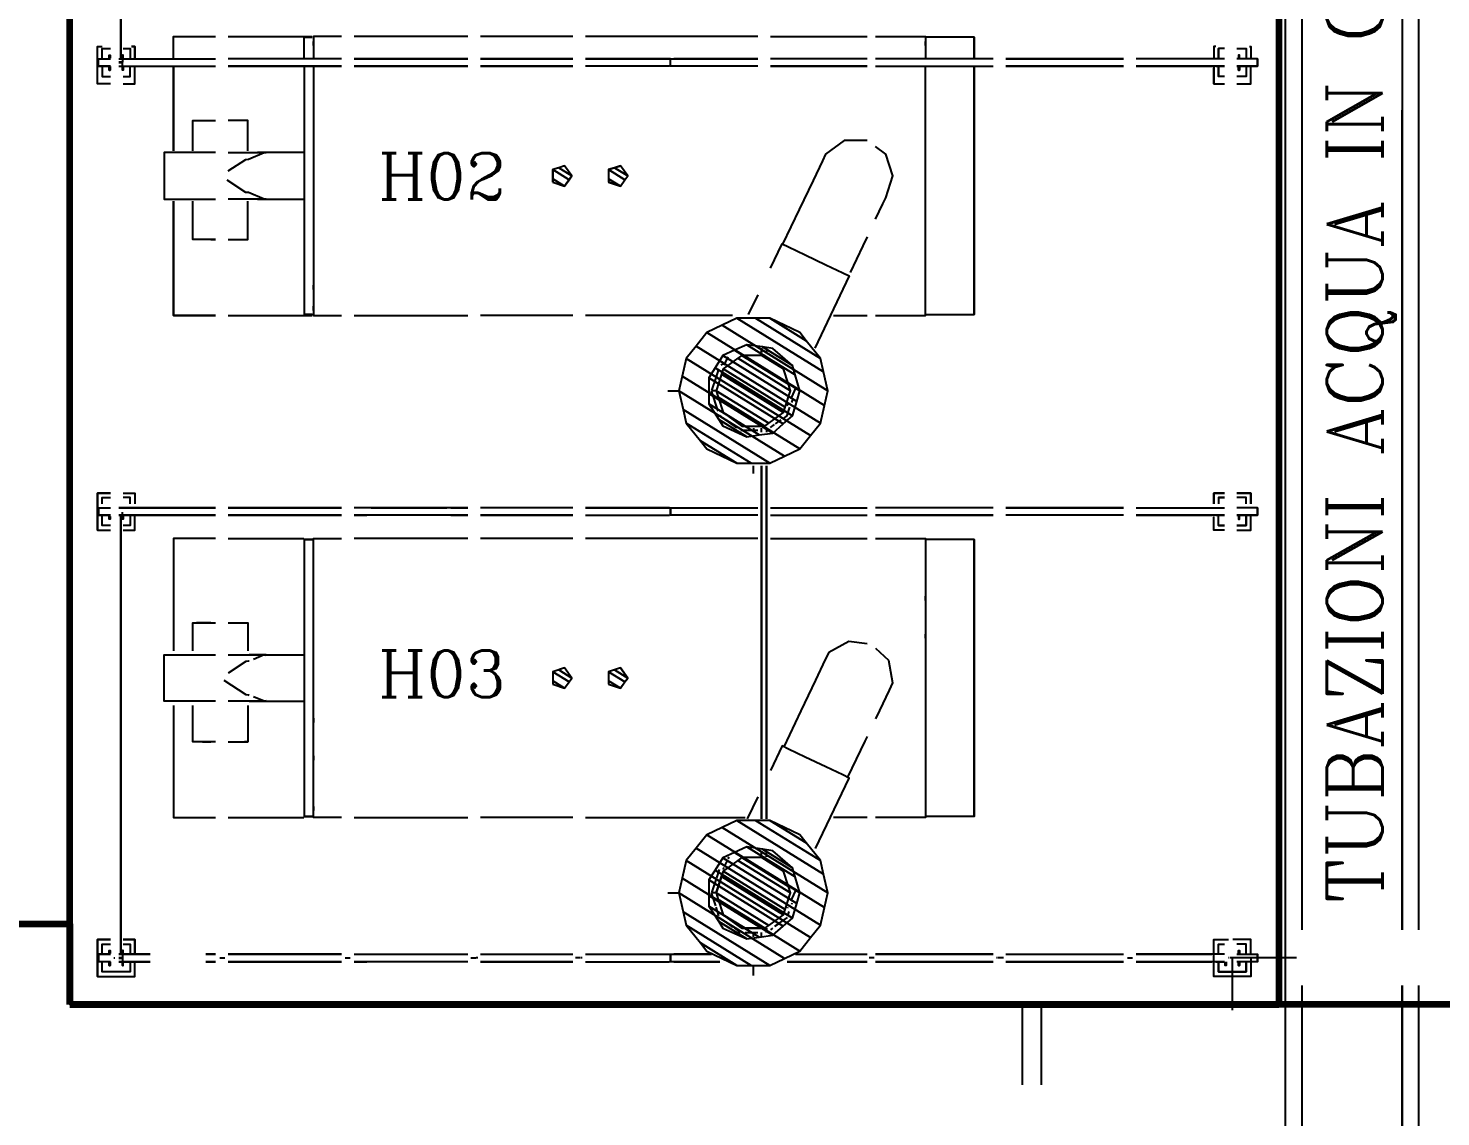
# Model space of a CAD drawing. Extents: x -57244 to 324435, y 15553 to 159369.
# Drawn here: x 31076 to 46263, y 87991 to 99695 of the extents above; entities that cross this region are included whole.
import ezdxf

# ---------------------------------------------------------------- set-up
doc = ezdxf.new("R2010")
doc.units = 0
doc.header["$LTSCALE"] = 2000
doc.header["$MEASUREMENT"] = 0
doc.linetypes.add('DASHDOT', pattern=[1, 0.5, -0.25, 0, -0.25])
doc.linetypes.add('DASHED', pattern=[0.75, 0.5, -0.25])
doc.layers.add('AREE PDL', color=7, linetype='CONTINUOUS', lineweight=100)
doc.layers.add('BASE', color=253, linetype='CONTINUOUS')
doc.styles.add('ROMANC', font='ROMANC', dxfattribs={"height": 0.2})

msp = doc.modelspace()

# ---------------------------------------------------------------- linework, layer by layer
at = {"layer": 'AREE PDL'}
for p, q in [((18797, 90066), (31522, 90066)), ((31522, 90066), (31522, 89198)), ((31522, 89198), (44522, 89198)), ((48172, 89198), (44522, 89198))]:
    msp.add_line(p, q, dxfattribs=at)
msp.add_lwpolyline([(31522, 89198), (31522, 109398), (44522, 109398), (44522, 89198)], close=True, dxfattribs=at)
at = {"layer": 'BASE', "linetype": 'Continuous'}
for p, q in [((46027, 90002), (46027, 107478)), ((44592, 105918), (44592, 84645)), ((32070, 104028), (32070, 99373)), ((32070, 99373), (32070, 104028)), ((33225, 99608), (34129, 99608)), ((33225, 99608), (34129, 99608)), ((34129, 99598), (34042, 99598)), ((34142, 99554), (34142, 99509)), ((35801, 99608), (34581, 99608)), ((36931, 99608), (35937, 99608)), ((38920, 99608), (37067, 99608)), ((39055, 99608), (40095, 99608)), ((31832, 99287), (31832, 99366)), ((31832, 99366), (31960, 99366)), ((31946, 99407), (31946, 99373)), ((31946, 99407), (31955, 99407)), ((31955, 99407), (31955, 99373)), ((32050, 99366), (33090, 99366)), ((32050, 99366), (33090, 99366)), ((32098, 99407), (32089, 99407)), ((32089, 99373), (32089, 99407)), ((32098, 99373), (32098, 99407)), ((34445, 99366), (33225, 99366)), ((34445, 99366), (33225, 99366)), ((34581, 99366), (35801, 99366)), ((35801, 99366), (34581, 99366)), ((36931, 99366), (35937, 99366)), ((35937, 99366), (36931, 99366)), ((37067, 99366), (37971, 99366)), ((37982, 99287), (37982, 99366)), ((38920, 99366), (38016, 99366)), ((40095, 99366), (39055, 99366)), ((40095, 99366), (39055, 99366)), ((41451, 99366), (40185, 99366)), ((41451, 99366), (40185, 99366)), ((41586, 99366), (42852, 99366)), ((42852, 99366), (41586, 99366)), ((43801, 99366), (42987, 99366)), ((43937, 99366), (42987, 99366)), ((43937, 99366), (43846, 99366)), ((43872, 99373), (43872, 99477)), ((44292, 99366), (44072, 99366)), ((44089, 99407), (44098, 99407)), ((44089, 99407), (44089, 99373)), ((44098, 99373), (44098, 99407)), ((44292, 99366), (44292, 99287)), ((31832, 99287), (31960, 99287)), ((31872, 99176), (31960, 99176)), ((31946, 99283), (31946, 99246)), ((31946, 99246), (31955, 99246)), ((31955, 99283), (31955, 99246)), ((32050, 99287), (33090, 99287)), ((32050, 99287), (33090, 99287)), ((32089, 99283), (32089, 99246)), ((32098, 99246), (32089, 99246)), ((32095, 99176), (32172, 99176)), ((32098, 99283), (32098, 99246)), ((32222, 99098), (32222, 99283)), ((32637, 98379), (32637, 99283)), ((32637, 99283), (32637, 98379)), ((34445, 99287), (33225, 99287)), ((33225, 99287), (34445, 99287)), ((35801, 99287), (34581, 99287)), ((34581, 99287), (35801, 99287)), ((35937, 99287), (36931, 99287)), ((36931, 99287), (35937, 99287)), ((37971, 99287), (37067, 99287)), ((37971, 99287), (37067, 99287)), ((38920, 99287), (38016, 99287)), ((39055, 99287), (40095, 99287)), ((40095, 99287), (39055, 99287)), ((40185, 99287), (41451, 99287)), ((40185, 99287), (41451, 99287)), ((41247, 99283), (41247, 96618)), ((42852, 99287), (41586, 99287)), ((41586, 99287), (42852, 99287)), ((42987, 99287), (43801, 99287)), ((43937, 99287), (42987, 99287)), ((43822, 99098), (43822, 99283)), ((43846, 99287), (43937, 99287)), ((43872, 99283), (43872, 99176)), ((44292, 99287), (44072, 99287)), ((44089, 99246), (44089, 99283)), ((44089, 99246), (44098, 99246)), ((44098, 99283), (44098, 99246)), ((44222, 99098), (44222, 99283)), ((44772, 90002), (44772, 98813)), ((45847, 90002), (45847, 98813)), ((32883, 98703), (33040, 98703)), ((33438, 98703), (33402, 98703)), ((34142, 98605), (34142, 98560)), ((34039, 98358), (33542, 98358)), ((36715, 98041), (36715, 98175)), ((37315, 98175), (37443, 98217)), ((36922, 98108), (36843, 97999)), ((37443, 97999), (37315, 98041)), ((33542, 97858), (34039, 97858)), ((33040, 97423), (33090, 97423)), ((34142, 96887), (34142, 96932)), ((38920, 96830), (38818, 96616)), ((33225, 96608), (34129, 96608)), ((33225, 96608), (34129, 96608)), ((34142, 96661), (34142, 96706)), ((34581, 96608), (35801, 96608)), ((36931, 96608), (35937, 96608)), ((38649, 96608), (37067, 96608)), ((39733, 96608), (40095, 96608)), ((38559, 96074), (38602, 96164)), ((38958, 96255), (38958, 96209)), ((38958, 96209), (38958, 96255)), ((39012, 96255), (39012, 96209)), ((39012, 96255), (39012, 96209)), ((38549, 96033), (38472, 95798)), ((39327, 95825), (39281, 95730)), ((39236, 95635), (39251, 95667)), ((38749, 95417), (38920, 95417)), ((38958, 95351), (38958, 95396)), ((38958, 95351), (38958, 95396)), ((39012, 95396), (39012, 95351)), ((39012, 95396), (39012, 95351)), ((38958, 91193), (38958, 94989)), ((38958, 94989), (38958, 91193)), ((39012, 94989), (39012, 91193)), ((39012, 91193), (39012, 94989)), ((43872, 94648), (43937, 94648)), ((31832, 94538), (31832, 94458)), ((31832, 94538), (31960, 94538)), ((33090, 94538), (32050, 94538)), ((32050, 94538), (33090, 94538)), ((33225, 94538), (34445, 94538)), ((34445, 94538), (33225, 94538)), ((34717, 94538), (34581, 94538)), ((35801, 94538), (34581, 94538)), ((34762, 94538), (35575, 94538)), ((35621, 94538), (35801, 94538)), ((36931, 94538), (35937, 94538)), ((36931, 94538), (35937, 94538)), ((37971, 94538), (37067, 94538)), ((37981, 94538), (37981, 94458)), ((38016, 94538), (38920, 94538)), ((39055, 94538), (40095, 94538)), ((39055, 94538), (40095, 94538)), ((41451, 94538), (40185, 94538)), ((41451, 94538), (40185, 94538)), ((42852, 94538), (41586, 94538)), ((41586, 94538), (42852, 94538)), ((42987, 94538), (43801, 94538)), ((42987, 94538), (43937, 94538)), ((43846, 94538), (43937, 94538)), ((44292, 94538), (44072, 94538)), ((44292, 94538), (44292, 94458)), ((31832, 94458), (31960, 94458)), ((31946, 94418), (31946, 94447)), ((31955, 94418), (31946, 94418)), ((31955, 94418), (31955, 94447)), ((33090, 94458), (32050, 94458)), ((32050, 94458), (33090, 94458)), ((32070, 94447), (32070, 89746)), ((32070, 89746), (32070, 94447)), ((32089, 94447), (32089, 94418)), ((32098, 94418), (32089, 94418)), ((32098, 94447), (32098, 94418)), ((32222, 94298), (32222, 94447)), ((33225, 94458), (34445, 94458)), ((34445, 94458), (33225, 94458)), ((34581, 94458), (34717, 94458)), ((35801, 94458), (34581, 94458)), ((35575, 94458), (34762, 94458)), ((35621, 94458), (35801, 94458)), ((36931, 94458), (35937, 94458)), ((35937, 94458), (36931, 94458)), ((37067, 94458), (37971, 94458)), ((37067, 94458), (37971, 94458)), ((38920, 94458), (38016, 94458)), ((39055, 94458), (40095, 94458)), ((39055, 94458), (40095, 94458)), ((41451, 94458), (40185, 94458)), ((40185, 94458), (41451, 94458)), ((42852, 94458), (41586, 94458)), ((42852, 94458), (41586, 94458)), ((42987, 94458), (43801, 94458)), ((43937, 94458), (42987, 94458)), ((43822, 94298), (43822, 94447)), ((43846, 94458), (43937, 94458)), ((43872, 94348), (43937, 94348)), ((44292, 94458), (44072, 94458)), ((44089, 94447), (44089, 94418)), ((44098, 94418), (44089, 94418)), ((44098, 94418), (44098, 94447)), ((44222, 94298), (44222, 94447)), ((33225, 94208), (34039, 94208)), ((34042, 94198), (34129, 94198)), ((35801, 94208), (34581, 94208)), ((36931, 94208), (35937, 94208)), ((38920, 94208), (37067, 94208)), ((39055, 94208), (40095, 94208)), ((34142, 93904), (34142, 93950)), ((33040, 93303), (32883, 93303)), ((33632, 92958), (33451, 92958)), ((33587, 92958), (34039, 92958)), ((33614, 92458), (33496, 92507)), ((33451, 92458), (33587, 92458)), ((33587, 92458), (34039, 92458)), ((33632, 92465), (33614, 92458)), ((34142, 92277), (34142, 92232)), ((32950, 92023), (33040, 92023)), ((34142, 91871), (34142, 91825)), ((38920, 91430), (38806, 91193)), ((34142, 91328), (34142, 91283)), ((32637, 91208), (33090, 91208)), ((33225, 91208), (34039, 91208)), ((33225, 91208), (34039, 91208)), ((34581, 91208), (35801, 91208)), ((36931, 91208), (35937, 91208)), ((37067, 91208), (38784, 91208)), ((40095, 91208), (39733, 91208)), ((38958, 90786), (38958, 90831)), ((38958, 90786), (38958, 90831)), ((39012, 90786), (39012, 90831)), ((39012, 90786), (39012, 90831)), ((38548, 90650), (38558, 90672)), ((38569, 90695), (38591, 90741)), ((38603, 90767), (38612, 90786)), ((38472, 90398), (38540, 90605)), ((39327, 90425), (39281, 90330)), ((39240, 90243), (39236, 90235)), ((38649, 89972), (38649, 89973)), ((38649, 89972), (38649, 89973)), ((38649, 89972), (38649, 89973)), ((38649, 89973), (38649, 89972)), ((38958, 89927), (38958, 89972)), ((38958, 89927), (38958, 89972)), ((39012, 89972), (39012, 90018)), ((39012, 90018), (39012, 89972)), ((31872, 89746), (31872, 89848)), ((31946, 89746), (31946, 89778)), ((31946, 89778), (31955, 89778)), ((31955, 89746), (31955, 89778)), ((32089, 89778), (32098, 89778)), ((32089, 89778), (32089, 89746)), ((32098, 89746), (32098, 89778)), ((32172, 89848), (32172, 89746)), ((43872, 89746), (43872, 89848)), ((44089, 89778), (44098, 89778)), ((44089, 89778), (44089, 89746)), ((44098, 89778), (44098, 89746)), ((44172, 89746), (44172, 89848)), ((31832, 89738), (31832, 89658)), ((31960, 89738), (31832, 89738)), ((31960, 89658), (31832, 89658)), ((31946, 89618), (31946, 89656)), ((31946, 89618), (31955, 89618)), ((31955, 89656), (31955, 89618)), ((31996, 89698), (32005, 89698)), ((32386, 89738), (32050, 89738)), ((32050, 89738), (32386, 89738)), ((32050, 89698), (32050, 89698)), ((32050, 89658), (32386, 89658)), ((32386, 89658), (32050, 89658)), ((32069, 89698), (32070, 89698)), ((32089, 89618), (32089, 89656)), ((32098, 89618), (32089, 89618)), ((32098, 89618), (32098, 89656)), ((32222, 89498), (32222, 89656)), ((33090, 89738), (32986, 89738)), ((32986, 89738), (33090, 89738)), ((32986, 89658), (33090, 89658)), ((33090, 89658), (32986, 89658)), ((33134, 89698), (33188, 89698)), ((33225, 89738), (34445, 89738)), ((34445, 89738), (33225, 89738)), ((33225, 89658), (34445, 89658)), ((34445, 89658), (33225, 89658)), ((34484, 89698), (34538, 89698)), ((34581, 89738), (34717, 89738)), ((34581, 89738), (35801, 89738)), ((34581, 89658), (34717, 89658)), ((35801, 89658), (34581, 89658)), ((34762, 89738), (35575, 89738)), ((35575, 89658), (34762, 89658)), ((35621, 89738), (35801, 89738)), ((35801, 89658), (35621, 89658)), ((35835, 89698), (35888, 89698)), ((35908, 89698), (35892, 89698)), ((35937, 89738), (36931, 89738)), ((35937, 89738), (36931, 89738)), ((36931, 89658), (35937, 89658)), ((35937, 89658), (36931, 89658)), ((37013, 89698), (36960, 89698)), ((37033, 89698), (37022, 89698)), ((37067, 89738), (37971, 89738)), ((37067, 89658), (37971, 89658)), ((37067, 89658), (37971, 89658)), ((37981, 89658), (37981, 89738)), ((38423, 89738), (38016, 89738)), ((38016, 89658), (38513, 89658)), ((40095, 89658), (39236, 89658)), ((39236, 89658), (40095, 89658)), ((39327, 89738), (40095, 89738)), ((39327, 89738), (40095, 89738)), ((40170, 89698), (40116, 89698)), ((41451, 89738), (40185, 89738)), ((40185, 89738), (41451, 89738)), ((40185, 89658), (41451, 89658)), ((41451, 89658), (40185, 89658)), ((41496, 89698), (41486, 89698)), ((41560, 89698), (41506, 89698)), ((41586, 89738), (42852, 89738)), ((41586, 89738), (42852, 89738)), ((41586, 89658), (42852, 89658)), ((42852, 89658), (41586, 89658)), ((42896, 89698), (42950, 89698)), ((42987, 89738), (43801, 89738)), ((43937, 89738), (42987, 89738)), ((42987, 89658), (43801, 89658)), ((43937, 89658), (42987, 89658)), ((43937, 89738), (43846, 89738)), ((43846, 89658), (43937, 89658)), ((43946, 89618), (43946, 89656)), ((43955, 89618), (43946, 89618)), ((43955, 89656), (43955, 89618)), ((43982, 89698), (43976, 89698)), ((44049, 89698), (43996, 89698)), ((44022, 89702), (44022, 89136)), ((44022, 89702), (44713, 89702)), ((44072, 89738), (44292, 89738)), ((44292, 89658), (44072, 89658)), ((44089, 89618), (44089, 89656)), ((44089, 89618), (44098, 89618)), ((44098, 89656), (44098, 89618)), ((44292, 89658), (44292, 89738)), ((44772, 84599), (44772, 89402)), ((44772, 84599), (44772, 89402)), ((44772, 84599), (44772, 89402)), ((45847, 89402), (45847, 84573)), ((45847, 89402), (45847, 84573)), ((45847, 84573), (45847, 89402)), ((46027, 84573), (46027, 89402)), ((41767, 88333), (41767, 89159)), ((41967, 89159), (41967, 88333)), ((41967, 89159), (41967, 88333)), ((41967, 89159), (41967, 88333))]:
    msp.add_line(p, q, dxfattribs=at)
at = {"layer": 'BASE', "linetype": 'DASHED'}
for p, q in [((38497, 96029), (38468, 95938)), ((38558, 96099), (38524, 96074)), ((38468, 95938), (38423, 95799)), ((38494, 95577), (38423, 95797)), ((39295, 95712), (39281, 95672)), ((38558, 95497), (38513, 95530)), ((39234, 95531), (39191, 95500)), ((38694, 95399), (38573, 95486)), ((39055, 95402), (39101, 95435)), ((39109, 95441), (39172, 95486)), ((38920, 95370), (38739, 95370)), ((38468, 90538), (38423, 90399)), ((38504, 90650), (38475, 90560)), ((38468, 90258), (38423, 90397)), ((38502, 90153), (38473, 90243)), ((39287, 90289), (39281, 90272)), ((38543, 90108), (38513, 90130)), ((38603, 90064), (38558, 90097)), ((38606, 90063), (38649, 90031)), ((39139, 90063), (39101, 90035)), ((39146, 90068), (39191, 90100)), ((39236, 90133), (39201, 90108)), ((39243, 90153), (39258, 90198)), ((38668, 90018), (38730, 89972)), ((38920, 89970), (38784, 89970)), ((39077, 90018), (39055, 90002))]:
    msp.add_line(p, q, dxfattribs=at)
at = {"layer": 'BASE', "linetype": 'DASHDOT'}
for p, q in [((37951, 95798), (38061, 95798)), ((38468, 95798), (38423, 95798)), ((38872, 95396), (38872, 95351)), ((38872, 94909), (38872, 94989)), ((37951, 90398), (38061, 90398)), ((38468, 90398), (38423, 90398)), ((38872, 89927), (38872, 89972)), ((38872, 89509), (38872, 89611))]:
    msp.add_line(p, q, dxfattribs=at)
at = {"layer": 'BASE', "linetype": 'Continuous'}
for points in [[(32386, 89198), (31522, 89198), (31522, 109398), (44522, 109398), (44522, 89198), (32986, 89198)], [(31522, 89198), (31522, 109398), (44522, 109398), (44522, 89198)], [(44524, 107298), (45847, 107298), (45847, 90002)], [(44524, 107298), (45847, 107298), (45847, 90002)], [(44772, 90002), (44772, 106098), (44524, 106098)], [(44772, 90002), (44772, 106098), (44524, 106098)], [(31822, 99098), (31822, 99498), (31869, 99498)], [(31960, 99098), (31822, 99098), (31822, 99498), (31869, 99498)], [(32186, 99498), (32222, 99498), (32222, 99373)], [(32222, 99373), (32222, 99498), (32186, 99498)], [(32637, 99373), (32637, 99608), (33090, 99608)], [(32637, 99373), (32637, 99608), (33090, 99608)], [(34129, 99598), (34042, 99598), (34129, 99598)], [(34042, 99373), (34042, 99525), (34042, 99598)], [(34445, 99608), (34142, 99608), (34142, 99534), (34142, 99373)], [(34142, 99509), (34142, 99525), (34142, 99554)], [(40185, 99608), (40722, 99608), (40722, 99534), (40722, 99373)], [(40722, 99509), (40722, 99525), (40722, 99554)], [(41247, 99373), (41247, 99598), (40728, 99598)], [(41247, 99598), (41247, 99525), (41247, 99373)], [(43846, 99498), (43822, 99498), (43822, 99373)], [(43846, 99498), (43822, 99498), (43822, 99373)], [(44208, 99498), (44222, 99498), (44222, 99373)], [(44208, 99498), (44222, 99498), (44222, 99373)], [(31960, 99287), (31832, 99287), (31832, 99366), (31960, 99366)], [(31872, 99373), (31872, 99477), (31960, 99477)], [(31946, 99373), (31946, 99407), (31955, 99407), (31955, 99373)], [(32098, 99373), (32098, 99407), (32089, 99407), (32089, 99329), (32050, 99329)], [(32095, 99477), (32172, 99477), (32172, 99373)], [(37982, 99287), (37982, 99366), (37067, 99366)], [(38920, 99287), (37981, 99287), (37981, 99366), (38920, 99366)], [(43937, 99477), (43872, 99477), (43872, 99373)], [(44072, 99477), (44172, 99477), (44172, 99373)], [(44072, 99287), (44292, 99287), (44292, 99366), (44072, 99366)], [(44098, 99373), (44098, 99407), (44089, 99407), (44089, 99373)], [(31872, 99283), (31872, 99176), (31960, 99176)], [(31955, 99283), (31955, 99246), (31946, 99246), (31946, 99283)], [(32098, 99283), (32098, 99246), (32089, 99246), (32089, 99324), (32050, 99324)], [(32095, 99098), (32222, 99098), (32222, 99283)], [(32095, 99176), (32172, 99176), (32172, 99283)], [(34042, 99283), (34042, 98984), (34042, 98568), (34042, 98108), (34042, 97647), (34042, 97232), (34042, 96902), (34042, 96691), (34042, 96618), (34129, 96618)], [(34142, 99283), (34142, 98990), (34142, 98571), (34142, 98108), (34142, 97644), (34142, 97226), (34142, 96894), (34142, 96681), (34142, 96608), (34445, 96608)], [(40185, 96608), (40722, 96608), (40722, 96681), (40722, 96894), (40722, 97226), (40722, 97644), (40722, 98108), (40722, 98571), (40722, 98990), (40722, 99283)], [(40728, 96618), (41247, 96618), (41247, 96691), (41247, 96902), (41247, 97232), (41247, 97647), (41247, 98108), (41247, 98568), (41247, 98984), (41247, 99283)], [(43822, 99283), (43822, 99098), (43937, 99098)], [(43937, 99176), (43872, 99176), (43872, 99283)], [(44072, 99098), (44222, 99098), (44222, 99283)], [(44172, 99283), (44172, 99176), (44072, 99176)], [(44089, 99283), (44089, 99246), (44098, 99246), (44098, 99283)], [(32847, 98379), (32847, 98703), (32950, 98703), (33090, 98703)], [(33438, 98379), (33438, 98703), (33335, 98703), (33225, 98703)], [(34142, 98605), (34142, 98568), (34142, 98560)], [(40095, 98488), (39849, 98488), (39649, 98343), (39614, 98269), (39514, 98059), (39364, 97745), (39187, 97375)], [(40185, 97641), (40266, 97809), (40296, 97873), (40372, 98108), (40296, 98343), (40185, 98423)], [(33090, 98358), (32840, 98358), (32618, 98358), (32537, 98358), (32537, 97858), (32618, 97858), (32840, 97858), (33090, 97858)], [(33225, 98358), (33445, 98358), (33632, 98358)], [(33225, 98161), (33416, 98285), (33445, 98288), (33614, 98358)], [(34142, 98153), (34142, 98108), (34142, 98108)], [(33614, 97858), (33445, 97928), (33416, 97931), (33213, 98062)], [(33090, 96608), (32637, 96608), (32637, 97836)], [(32637, 97836), (32637, 96608), (33090, 96608)], [(33090, 97423), (32950, 97423), (32847, 97423), (32847, 97836)], [(33632, 97858), (33445, 97858), (33225, 97858)], [(33225, 97423), (33335, 97423), (33438, 97423), (33438, 97836)], [(40722, 97610), (40722, 97647), (40722, 97656)], [(33225, 97423), (33245, 97423), (33402, 97423)], [(39055, 97115), (39181, 97378), (39250, 97345), (39430, 97259), (39653, 97152), (39834, 97066), (39903, 97033), (39532, 96255)], [(40095, 97451), (40050, 97356), (39912, 97068)], [(34142, 96932), (34142, 96902), (34142, 96887)], [(34142, 96661), (34142, 96691), (34142, 96706)], [(40722, 96661), (40722, 96691), (40722, 96706)], [(31960, 94698), (31822, 94698), (31822, 94298), (31960, 94298)], [(31822, 94298), (31822, 94698), (31960, 94698)], [(31872, 94582), (31872, 94648), (31960, 94648)], [(32095, 94698), (32222, 94698), (32222, 94582)], [(32095, 94698), (32222, 94698), (32222, 94582)], [(32172, 94582), (32172, 94648), (32095, 94648)], [(43937, 94698), (43822, 94698), (43822, 94582)], [(43822, 94582), (43822, 94698), (43937, 94698)], [(43937, 94648), (43872, 94648), (43872, 94582)], [(44222, 94582), (44222, 94698), (44072, 94698)], [(44072, 94698), (44222, 94698), (44222, 94582)], [(44172, 94582), (44172, 94648), (44072, 94648)], [(44172, 94582), (44172, 94648), (44072, 94648)], [(31960, 94458), (31832, 94458), (31832, 94538), (31960, 94538)], [(32098, 94447), (32098, 94418), (32089, 94418), (32089, 94492)], [(37067, 94538), (37981, 94538), (37981, 94458)], [(38920, 94458), (37981, 94458), (37981, 94538), (38920, 94538)], [(44072, 94458), (44292, 94458), (44292, 94538), (44072, 94538)], [(31960, 94348), (31872, 94348), (31872, 94447)], [(31955, 94447), (31955, 94418), (31946, 94418), (31946, 94447)], [(32095, 94298), (32222, 94298), (32222, 94447)], [(32172, 94447), (32172, 94348), (32095, 94348)], [(43937, 94298), (43822, 94298), (43822, 94447)], [(43937, 94348), (43872, 94348), (43872, 94447)], [(44072, 94298), (44222, 94298), (44222, 94447)], [(44172, 94447), (44172, 94348), (44072, 94348)], [(44072, 94348), (44172, 94348), (44172, 94447)], [(44089, 94447), (44089, 94418), (44098, 94418), (44098, 94447)], [(33090, 94208), (32637, 94208), (32637, 93000)], [(34129, 94198), (34042, 94198), (34129, 94198)], [(34042, 94198), (34042, 94125), (34042, 93913), (34042, 93584), (34042, 93168), (34042, 92708), (34042, 92247), (34042, 91832), (34042, 91502), (34042, 91291), (34042, 91218), (34129, 91218)], [(34445, 91208), (34142, 91208), (34142, 91281), (34142, 91494), (34142, 91826), (34142, 92244), (34142, 92708), (34142, 93171), (34142, 93590), (34142, 93921), (34142, 94134), (34142, 94208), (34445, 94208)], [(40185, 94208), (40722, 94208), (40722, 94134), (40722, 93921), (40722, 93590), (40722, 93171), (40722, 92708), (40722, 92244), (40722, 91826), (40722, 91494), (40722, 91281), (40722, 91208), (40185, 91208)], [(41247, 91218), (41247, 94198), (40728, 94198)], [(41247, 94198), (41247, 94125), (41247, 93913), (41247, 93584), (41247, 93168), (41247, 92708), (41247, 92247), (41247, 91832), (41247, 91502), (41247, 91291), (41247, 91218), (40728, 91218)], [(40722, 94130), (40722, 94125), (40722, 94085)], [(34142, 93904), (34142, 93913), (34142, 93950)], [(40722, 93543), (40722, 93584), (40722, 93588)], [(32847, 93000), (32847, 93303), (32950, 93303), (33090, 93303)], [(33225, 93303), (33335, 93303), (33438, 93303)], [(33402, 93303), (33438, 93303), (33438, 93000)], [(40095, 93075), (39900, 93101), (39682, 92983), (39645, 92906), (39541, 92686), (39384, 92357), (39199, 91969)], [(40722, 93136), (40722, 93168), (40722, 93181)], [(33090, 92458), (32840, 92458), (32618, 92458), (32537, 92458), (32537, 92958), (32618, 92958), (32840, 92958), (33090, 92958)], [(32537, 92958), (32618, 92958), (32818, 92958)], [(33225, 92958), (33445, 92958), (33632, 92958)], [(33632, 92950), (33614, 92958), (33496, 92909)], [(40185, 93030), (40324, 92899), (40369, 92656), (40332, 92578), (40227, 92359), (40185, 92271)], [(33451, 92891), (33445, 92888), (33416, 92885), (33225, 92761)], [(36922, 92708), (36843, 92817), (36715, 92775)], [(37443, 92817), (37522, 92708), (37443, 92599)], [(33180, 92684), (33416, 92531), (33445, 92528), (33451, 92525)], [(32818, 92458), (32618, 92458), (32537, 92458)], [(32637, 92413), (32637, 91208), (33090, 91208)], [(33090, 92023), (32950, 92023), (32847, 92023), (32847, 92413)], [(33632, 92458), (33445, 92458), (33225, 92458)], [(33438, 92413), (33438, 92023), (33402, 92023)], [(34142, 92232), (34142, 92247), (34142, 92277)], [(40095, 92081), (40070, 92030), (39885, 91642)], [(33225, 92023), (33335, 92023), (33438, 92023)], [(39542, 90876), (39903, 91633), (39834, 91666), (39653, 91752), (39430, 91859), (39250, 91945), (39181, 91978), (39055, 91715)], [(34142, 91825), (34142, 91832), (34142, 91871)], [(40722, 91509), (40722, 91502), (40722, 91464)], [(34142, 91283), (34142, 91291), (34142, 91328)], [(34129, 91218), (34042, 91218), (34129, 91218)], [(38920, 90017), (38749, 90017), (38549, 90163)], [(31822, 89498), (31822, 89898), (31960, 89898)], [(31960, 89898), (31822, 89898), (31822, 89498), (32222, 89498), (32222, 89656)], [(31872, 89746), (31872, 89848), (31960, 89848)], [(31946, 89746), (31946, 89778), (31955, 89778), (31955, 89746)], [(32098, 89746), (32098, 89778), (32089, 89778), (32089, 89701), (32050, 89701)], [(32095, 89898), (32222, 89898), (32222, 89746)], [(32222, 89746), (32222, 89898), (32095, 89898)], [(32095, 89848), (32172, 89848), (32172, 89746)], [(44222, 89701), (44222, 89498), (43822, 89498), (43822, 89898), (43982, 89898)], [(43872, 89746), (43872, 89848), (43937, 89848)], [(44222, 89746), (44222, 89898), (44027, 89898)], [(44172, 89746), (44172, 89848), (44072, 89848)], [(44089, 89746), (44089, 89778), (44098, 89778), (44098, 89746)], [(31960, 89658), (31832, 89658), (31832, 89738), (31960, 89738)], [(32172, 89656), (32172, 89548), (31872, 89548), (31872, 89656)], [(32172, 89656), (32172, 89548), (31872, 89548), (31872, 89656)], [(31955, 89656), (31955, 89618), (31946, 89618), (31946, 89656)], [(32050, 89695), (32089, 89695), (32089, 89618), (32098, 89618), (32098, 89656)], [(37067, 89738), (37981, 89738), (37981, 89658)], [(38513, 89658), (37981, 89658), (37981, 89738), (38423, 89738)], [(44172, 89656), (44172, 89548), (43872, 89548), (43872, 89656)], [(43872, 89656), (43872, 89548), (44172, 89548), (44172, 89656)], [(43955, 89656), (43955, 89618), (43946, 89618), (43946, 89656)], [(44072, 89738), (44292, 89738), (44292, 89658), (44072, 89658)], [(44098, 89656), (44098, 89618), (44089, 89618), (44089, 89656)]]:
    msp.add_lwpolyline(points, dxfattribs=at)
msp.add_lwpolyline([(34042, 96618), (34129, 96618)], close=True, dxfattribs=at)
at = {"layer": 'BASE', "linetype": 'DASHED'}
msp.add_lwpolyline([(39236, 95533), (39236, 95533), (39265, 95622)], dxfattribs=at)

# ---------------------------------------------------------------- texts
at = {"layer": 'BASE', "linetype": 'Continuous', "style": 'ROMANC'}
msp.add_text('TUBAZIONI ACQUA IN CUNICOLO', height=598, rotation=90, dxfattribs=at).set_placement((45635, 90284))
for s, p in [('H02', (34839, 97854)), ('H03', (34839, 92504))]:
    msp.add_text(s, height=500, dxfattribs=at).set_placement(p)

# ---------------------------------------------------------------- meshes
at = {"layer": 'BASE', "linetype": 'Continuous'}
mesh = msp.add_polyface(dxfattribs=at)
corners = [(36715, 98041), (36715, 98041), (36843, 97999), (36715, 98078), (36891, 98066), (36715, 98175), (36922, 98108), (36780, 98196), (36843, 98217)]
mesh.append_faces([[corners[k] for k in face] for face in [(0, 1, 2, 3), (3, 2, 4, 5), (5, 4, 6, 7), (7, 6, 8, 8)]], dxfattribs={"vtx0": -1, "vtx2": -1})
mesh = msp.add_polyface(dxfattribs=at)
corners = [(37315, 98041), (37315, 98041), (37443, 97999), (37315, 98078), (37491, 98066), (37315, 98175), (37522, 98108), (37380, 98196), (37443, 98217)]
mesh.append_faces([[corners[k] for k in face] for face in [(0, 1, 2, 3), (3, 2, 4, 5), (5, 4, 6, 7), (7, 6, 8, 8)]], dxfattribs={"vtx0": -1, "vtx2": -1})
mesh = msp.add_polyface(dxfattribs=at)
corners = [(38373, 95172), (38303, 95260), (38694, 95018), (38151, 95450), (38849, 95018), (38118, 95595), (39050, 95018), (38072, 95798), (39208, 95094), (38108, 95955), (39371, 95172), (38151, 96145), (39486, 95317), (38258, 96278), (39593, 95450), (38373, 96423), (39636, 95640), (38537, 96502), (39672, 95798), (38694, 96578), (39626, 96000), (38895, 96578), (39593, 96145), (39050, 96578), (39441, 96335), (39050, 96578), (39371, 96423)]
mesh.append_faces([[corners[k] for k in face] for face in [(0, 0, 2, 1), (1, 2, 4, 3), (3, 4, 6, 5), (5, 6, 8, 7), (7, 8, 10, 9), (9, 10, 12, 11), (11, 12, 14, 13), (13, 14, 16, 15), (15, 16, 18, 17), (17, 18, 20, 19), (19, 20, 22, 21), (21, 22, 24, 23), (25, 24, 26, 26)]], dxfattribs={"vtx0": -1, "vtx2": -1})
mesh = msp.add_polyface(dxfattribs=at)
corners = [(38545, 95420), (38500, 95489), (38801, 95303), (38392, 95657), (38933, 95322), (38392, 95769), (39080, 95343), (38392, 95938), (39194, 95442), (38460, 96044), (39293, 95527), (38545, 96175), (39339, 95683), (38670, 96233), (39372, 95798), (38801, 96293), (39322, 95970), (38801, 96293), (39293, 96068), (38970, 96268), (39080, 96252)]
mesh.append_faces([[corners[k] for k in face] for face in [(0, 0, 2, 1), (1, 2, 4, 3), (3, 4, 6, 5), (5, 6, 8, 7), (7, 8, 10, 9), (9, 10, 12, 11), (11, 12, 14, 13), (13, 14, 16, 15), (17, 16, 18, 19), (19, 18, 20, 20)]], dxfattribs={"vtx0": -1, "vtx2": -1})
mesh = msp.add_polyface(dxfattribs=at)
corners = [(38749, 95417), (38783, 95417), (38549, 95563), (38996, 95417), (38495, 95728), (38472, 95798), (39037, 95448), (38472, 95798), (38530, 95976), (39196, 95563), (38549, 96033), (39215, 95620), (38707, 96148), (39272, 95798), (38749, 96178), (39250, 95868), (38962, 96178), (39196, 96033), (38996, 96178)]
mesh.append_faces([[corners[k] for k in face] for face in [(0, 0, 1, 2), (2, 1, 3, 4), (4, 3, 6, 7), (5, 6, 9, 8), (8, 9, 11, 10), (10, 11, 13, 12), (12, 13, 15, 14), (14, 15, 17, 16), (16, 17, 18, 18)]], dxfattribs={"vtx0": -1, "vtx2": -1})
mesh = msp.add_polyface(dxfattribs=at)
corners = [(36715, 92641), (36715, 92641), (36843, 92599), (36715, 92678), (36891, 92666), (36715, 92775), (36922, 92708), (36780, 92796), (36843, 92817)]
mesh.append_faces([[corners[k] for k in face] for face in [(0, 1, 2, 3), (3, 2, 4, 5), (5, 4, 6, 7), (7, 6, 8, 8)]], dxfattribs={"vtx0": -1, "vtx2": -1})
mesh = msp.add_polyface(dxfattribs=at)
corners = [(37315, 92641), (37315, 92678), (37443, 92599), (37315, 92775), (37491, 92666), (37522, 92708), (37380, 92796), (37522, 92708), (37443, 92817)]
mesh.append_faces([[corners[k] for k in face] for face in [(0, 0, 2, 1), (1, 2, 4, 3), (3, 4, 7, 6), (6, 5, 8, 8)]], dxfattribs={"vtx0": -1, "vtx2": -1})
mesh = msp.add_polyface(dxfattribs=at)
corners = [(38373, 89772), (38303, 89860), (38694, 89618), (38151, 90050), (38849, 89618), (38118, 90195), (39050, 89618), (38072, 90398), (39208, 89694), (38108, 90555), (39371, 89772), (38151, 90745), (39486, 89917), (38258, 90878), (39593, 90050), (38373, 91023), (39636, 90240), (38537, 91102), (39672, 90398), (38694, 91178), (39626, 90600), (38895, 91178), (39593, 90745), (39050, 91178), (39441, 90935), (39050, 91178), (39371, 91023)]
mesh.append_faces([[corners[k] for k in face] for face in [(0, 0, 2, 1), (1, 2, 4, 3), (3, 4, 6, 5), (5, 6, 8, 7), (7, 8, 10, 9), (9, 10, 12, 11), (11, 12, 14, 13), (13, 14, 16, 15), (15, 16, 18, 17), (17, 18, 20, 19), (19, 20, 22, 21), (21, 22, 24, 23), (25, 24, 26, 26)]], dxfattribs={"vtx0": -1, "vtx2": -1})
mesh = msp.add_polyface(dxfattribs=at)
corners = [(38545, 90020), (38500, 90089), (38801, 89903), (38392, 90257), (38933, 89922), (38392, 90369), (39080, 89943), (38392, 90538), (39194, 90042), (38460, 90644), (39293, 90127), (38545, 90775), (39339, 90283), (38670, 90833), (39372, 90398), (38801, 90893), (39322, 90570), (38801, 90893), (39293, 90668), (38970, 90868), (39080, 90852)]
mesh.append_faces([[corners[k] for k in face] for face in [(0, 0, 2, 1), (1, 2, 4, 3), (3, 4, 6, 5), (5, 6, 8, 7), (7, 8, 10, 9), (9, 10, 12, 11), (11, 12, 14, 13), (13, 14, 16, 15), (17, 16, 18, 19), (19, 18, 20, 20)]], dxfattribs={"vtx0": -1, "vtx2": -1})
mesh = msp.add_polyface(dxfattribs=at)
corners = [(38749, 90017), (38783, 90017), (38549, 90163), (38996, 90017), (38495, 90328), (38996, 90017), (38472, 90398), (39037, 90048), (38530, 90576), (39196, 90163), (38549, 90633), (39215, 90220), (38707, 90748), (39272, 90398), (38749, 90778), (39250, 90468), (38962, 90778), (39196, 90633), (38996, 90778)]
mesh.append_faces([[corners[k] for k in face] for face in [(0, 0, 1, 2), (2, 1, 3, 4), (4, 5, 7, 6), (6, 7, 9, 8), (8, 9, 11, 10), (10, 11, 13, 12), (12, 13, 15, 14), (14, 15, 17, 16), (16, 17, 18, 18)]], dxfattribs={"vtx0": -1, "vtx2": -1})

doc.saveas('drawing.dxf')
